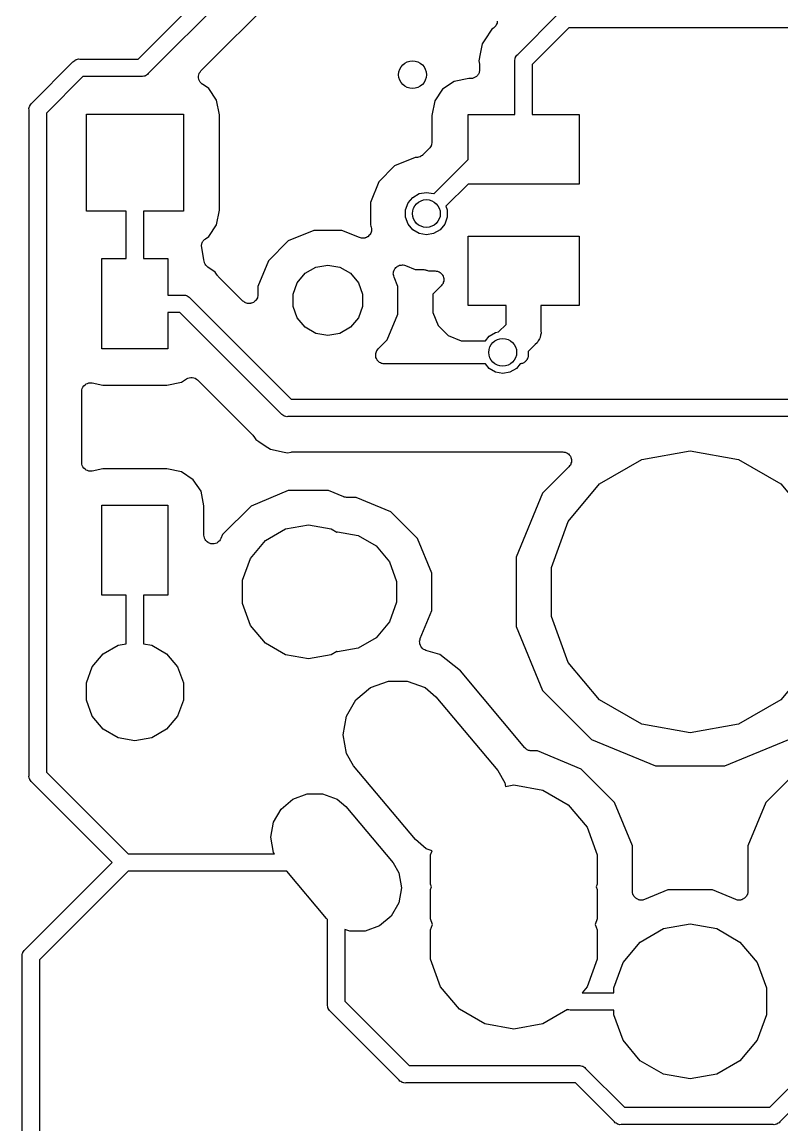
# Model space of a CAD drawing. Extents: x 61 to 194, y -153 to -61.
# Drawn here: x 155.37 to 166.32, y -101.43 to -85.54 of the extents above; entities that cross this region are included whole.
import ezdxf

# ---------------------------------------------------------------- set-up
doc = ezdxf.new("R2010")
doc.units = 0
doc.header["$MEASUREMENT"] = 0
doc.layers.add('BLACK', color=7, linetype='CONTINUOUS')

msp = doc.modelspace()

# ---------------------------------------------------------------- linework, layer by layer
at = {"layer": 'BLACK', "linetype": 'CONTINUOUS'}
for p, q in [((157.048, -86.075), (158.575, -84.5482)), ((158.785, -84.6922), (157.192, -86.2845)), ((157.952, -86.2427), (159.095, -85.1005)), ((162.515, -86.0078), (163.108, -85.4155)), ((162.167, -85.628), (162.144, -85.6436)), ((162.172, -85.6232), (162.167, -85.628)), ((162.178, -85.6197), (162.172, -85.6232)), ((162.188, -85.6081), (162.178, -85.6197)), ((162.199, -85.5975), (162.188, -85.6081)), ((162.202, -85.5913), (162.199, -85.5975)), ((162.206, -85.5859), (162.202, -85.5913)), ((162.212, -85.5716), (162.206, -85.5859)), ((162.218, -85.558), (162.212, -85.5716)), ((162.219, -85.551), (162.218, -85.558)), ((162.221, -85.5445), (162.219, -85.551)), ((162.221, -85.5293), (162.221, -85.5445)), ((163.252, -85.625), (162.725, -86.1518)), ((168.595, -85.625), (163.252, -85.625)), ((162.069, -85.7547), (162.004, -85.853)), ((162.115, -85.6861), (162.069, -85.7547)), ((162.069, -85.7547), (162.069, -85.7547)), ((162.144, -85.6436), (162.115, -85.6861)), ((162.115, -85.6861), (162.115, -85.6861)), ((162.004, -85.853), (161.974, -86.0016)), ((156.108, -86.1155), (156.118, -86.1028)), ((156.118, -86.1028), (156.133, -86.0945)), ((156.133, -86.0945), (156.146, -86.085)), ((156.146, -86.085), (156.152, -86.0835)), ((156.152, -86.0835), (156.157, -86.0807)), ((156.157, -86.0807), (156.173, -86.0778)), ((156.173, -86.0778), (156.189, -86.0736)), ((156.189, -86.0736), (156.205, -86.075)), ((156.205, -86.075), (157.048, -86.075)), ((161.974, -86.0016), (161.955, -86.1)), ((161.955, -86.1), (161.965, -86.1501)), ((161.974, -86.0016), (161.974, -86.0016)), ((162.474, -86.0889), (162.478, -86.0729)), ((162.475, -86.1055), (162.474, -86.0889)), ((162.475, -86.875), (162.475, -86.1055)), ((162.478, -86.0729), (162.481, -86.0566)), ((162.481, -86.0566), (162.484, -86.0518)), ((162.484, -86.0518), (162.485, -86.0464)), ((162.485, -86.0464), (162.494, -86.0328)), ((162.494, -86.0328), (162.503, -86.0184)), ((162.503, -86.0184), (162.515, -86.0078)), ((155.515, -86.7077), (156.108, -86.1155)), ((157.927, -86.2788), (157.939, -86.2619)), ((157.939, -86.2619), (157.951, -86.2447)), ((157.951, -86.2447), (157.952, -86.2439)), ((157.952, -86.2439), (157.952, -86.2427)), ((161.959, -86.271), (161.954, -86.2806)), ((161.961, -86.2601), (161.959, -86.271)), ((161.965, -86.2496), (161.961, -86.2601)), ((161.965, -86.1501), (161.965, -86.1626)), ((161.965, -86.1626), (161.967, -86.1749)), ((161.967, -86.2276), (161.965, -86.2385)), ((161.965, -86.2385), (161.965, -86.2496)), ((161.967, -86.1749), (161.967, -86.2276)), ((162.725, -86.1518), (162.725, -86.875)), ((156.252, -86.325), (155.725, -86.8518)), ((157.095, -86.325), (156.252, -86.325)), ((157.111, -86.3264), (157.095, -86.325)), ((157.127, -86.3222), (157.111, -86.3264)), ((157.143, -86.3193), (157.127, -86.3222)), ((157.148, -86.3165), (157.143, -86.3193)), ((157.154, -86.315), (157.148, -86.3165)), ((157.167, -86.3055), (157.154, -86.315)), ((157.182, -86.2972), (157.167, -86.3055)), ((157.192, -86.2845), (157.182, -86.2972)), ((157.916, -86.3214), (157.921, -86.3015)), ((157.916, -86.3228), (157.916, -86.3214)), ((157.916, -86.3242), (157.916, -86.3228)), ((157.918, -86.3448), (157.916, -86.3242)), ((157.92, -86.3654), (157.918, -86.3448)), ((157.92, -86.3666), (157.92, -86.3654)), ((157.92, -86.368), (157.92, -86.3666)), ((157.93, -86.3866), (157.92, -86.368)), ((157.921, -86.3015), (157.926, -86.2814)), ((157.926, -86.2814), (157.927, -86.2802)), ((157.927, -86.2802), (157.927, -86.2788)), ((157.938, -86.4054), (157.93, -86.3866)), ((157.939, -86.4063), (157.938, -86.4054)), ((157.94, -86.4076), (157.939, -86.4063)), ((157.955, -86.4219), (157.94, -86.4076)), ((157.969, -86.4365), (157.955, -86.4219)), ((161.602, -86.3965), (161.434, -86.5088)), ((161.813, -86.3546), (161.602, -86.3965)), ((161.84, -86.3546), (161.813, -86.3546)), ((161.851, -86.3526), (161.84, -86.3546)), ((161.862, -86.3526), (161.851, -86.3526)), ((161.872, -86.3488), (161.862, -86.3526)), ((161.883, -86.3469), (161.872, -86.3488)), ((161.893, -86.3413), (161.883, -86.3469)), ((161.904, -86.3375), (161.893, -86.3413)), ((161.912, -86.3304), (161.904, -86.3375)), ((161.922, -86.3248), (161.912, -86.3304)), ((161.929, -86.3163), (161.922, -86.3248)), ((161.937, -86.3092), (161.929, -86.3163)), ((161.943, -86.2996), (161.937, -86.3092)), ((161.95, -86.2911), (161.943, -86.2996)), ((161.954, -86.2806), (161.95, -86.2911)), ((157.971, -86.4371), (157.969, -86.4365)), ((157.972, -86.4381), (157.971, -86.4371)), ((158.065, -86.5003), (157.972, -86.4381)), ((158.177, -86.6683), (158.065, -86.5003)), ((161.434, -86.5088), (161.321, -86.6768)), ((155.484, -86.7518), (155.485, -86.7464)), ((155.485, -86.7464), (155.494, -86.7328)), ((155.494, -86.7328), (155.503, -86.7184)), ((155.503, -86.7184), (155.515, -86.7077)), ((158.219, -86.879), (158.177, -86.6683)), ((161.321, -86.6768), (161.28, -86.8875)), ((155.474, -86.7889), (155.478, -86.7729)), ((155.475, -86.8054), (155.474, -86.7889)), ((155.475, -96.3945), (155.475, -86.8054)), ((155.478, -86.7729), (155.481, -86.7566)), ((155.481, -86.7566), (155.484, -86.7518)), ((155.725, -86.8518), (155.725, -96.3482)), ((156.302, -88.2635), (156.302, -86.8665)), ((156.302, -86.8665), (157.698, -86.8665)), ((157.698, -86.8665), (157.698, -88.2635)), ((158.219, -88.251), (158.219, -86.879)), ((161.28, -86.8875), (161.28, -87.2726)), ((161.8, -87.5232), (161.8, -86.875)), ((161.8, -86.875), (162.475, -86.875)), ((162.725, -86.875), (163.4, -86.875)), ((163.4, -86.875), (163.4, -87.875)), ((161.242, -87.3624), (161.15, -87.4548)), ((161.246, -87.3579), (161.242, -87.3624)), ((161.25, -87.3543), (161.246, -87.3579)), ((161.258, -87.3399), (161.25, -87.3543)), ((161.268, -87.3263), (161.258, -87.3399)), ((161.269, -87.3209), (161.268, -87.3263)), ((161.272, -87.3161), (161.269, -87.3209)), ((161.275, -87.2997), (161.272, -87.3161)), ((161.279, -87.2837), (161.275, -87.2997)), ((161.28, -87.2726), (161.279, -87.2781)), ((161.279, -87.2781), (161.279, -87.2837)), ((161.039, -87.492), (160.742, -87.615)), ((161.06, -87.492), (161.039, -87.492)), ((161.066, -87.491), (161.06, -87.492)), ((161.071, -87.4915), (161.066, -87.491)), ((161.087, -87.4872), (161.071, -87.4915)), ((161.104, -87.4843), (161.087, -87.4872)), ((161.108, -87.4815), (161.104, -87.4843)), ((161.114, -87.4801), (161.108, -87.4815)), ((161.127, -87.4706), (161.114, -87.4801)), ((161.142, -87.4623), (161.127, -87.4706)), ((161.145, -87.458), (161.142, -87.4623)), ((161.15, -87.4548), (161.145, -87.458)), ((161.308, -88.0157), (161.8, -87.5232)), ((160.742, -87.615), (160.515, -87.8423)), ((160.515, -87.8423), (160.392, -88.1393)), ((161.004, -88.0666), (161.096, -88.0137)), ((161.096, -88.0137), (161.2, -87.9954)), ((161.2, -87.9954), (161.304, -88.0137)), ((161.304, -88.0137), (161.308, -88.0157)), ((161.802, -87.875), (161.481, -88.1955)), ((163.4, -87.875), (161.802, -87.875)), ((160.392, -88.1393), (160.392, -88.4607)), ((160.9, -88.2471), (160.936, -88.1477)), ((160.936, -88.1477), (161.004, -88.0666)), ((156.875, -88.2635), (156.302, -88.2635)), ((156.875, -88.95), (156.875, -88.2635)), ((157.698, -88.2635), (157.125, -88.2635)), ((157.125, -88.2635), (157.125, -88.95)), ((158.177, -88.4617), (158.219, -88.251)), ((160.9, -88.3529), (160.9, -88.2471)), ((161.481, -88.1955), (161.5, -88.2471)), ((161.5, -88.2471), (161.5, -88.3529)), ((158.065, -88.6297), (158.177, -88.4617)), ((160.392, -88.4607), (160.401, -88.4813)), ((160.401, -88.4813), (160.404, -88.4975)), ((160.936, -88.4523), (160.9, -88.3529)), ((161.004, -88.5334), (160.936, -88.4523)), ((161.464, -88.4523), (161.396, -88.5334)), ((161.5, -88.3529), (161.464, -88.4523)), ((158.016, -88.6625), (158.065, -88.6297)), ((159.579, -88.542), (159.209, -88.6955)), ((159.981, -88.542), (159.579, -88.542)), ((160.235, -88.6472), (159.981, -88.542)), ((160.251, -88.6508), (160.235, -88.6472)), ((160.267, -88.6558), (160.251, -88.6508)), ((160.294, -88.6546), (160.278, -88.6568)), ((160.311, -88.6539), (160.294, -88.6546)), ((160.316, -88.6518), (160.311, -88.6539)), ((160.321, -88.651), (160.316, -88.6518)), ((160.336, -88.6434), (160.321, -88.651)), ((160.351, -88.637), (160.336, -88.6434)), ((160.356, -88.6333), (160.351, -88.637)), ((160.361, -88.6307), (160.356, -88.6333)), ((160.372, -88.6184), (160.361, -88.6307)), ((160.384, -88.6072), (160.372, -88.6184)), ((160.387, -88.6023), (160.384, -88.6072)), ((160.39, -88.5982), (160.387, -88.6023)), ((160.397, -88.5828), (160.39, -88.5982)), ((160.404, -88.5681), (160.397, -88.5828)), ((160.404, -88.4975), (160.409, -88.5133)), ((160.405, -88.5626), (160.404, -88.5681)), ((160.407, -88.5574), (160.405, -88.5626)), ((160.408, -88.5408), (160.407, -88.5574)), ((160.41, -88.5244), (160.408, -88.5408)), ((160.409, -88.5133), (160.409, -88.5189)), ((160.409, -88.5189), (160.41, -88.5244)), ((161.096, -88.5863), (161.004, -88.5334)), ((161.2, -88.6046), (161.096, -88.5863)), ((161.304, -88.5863), (161.2, -88.6046)), ((161.396, -88.5334), (161.304, -88.5863)), ((161.8, -89.625), (161.8, -88.625)), ((161.8, -88.625), (163.4, -88.625)), ((163.4, -88.625), (163.4, -89.625)), ((157.96, -88.7764), (157.961, -88.7626)), ((157.962, -88.7845), (157.96, -88.7764)), ((157.961, -88.7488), (157.963, -88.7409)), ((157.961, -88.7626), (157.961, -88.7488)), ((157.962, -88.7929), (157.962, -88.7845)), ((157.995, -88.9625), (157.962, -88.7929)), ((157.963, -88.7409), (157.964, -88.7326)), ((157.964, -88.7326), (157.97, -88.7201)), ((157.97, -88.7201), (157.975, -88.707)), ((157.975, -88.707), (157.98, -88.7005)), ((157.98, -88.7005), (157.984, -88.693)), ((157.984, -88.693), (157.994, -88.6834)), ((157.994, -88.6834), (158.003, -88.6726)), ((158.003, -88.6726), (158.01, -88.6683)), ((158.01, -88.6683), (158.016, -88.6625)), ((159.209, -88.6955), (158.925, -88.979)), ((160.272, -88.6556), (160.267, -88.6558)), ((160.278, -88.6568), (160.272, -88.6556)), ((156.525, -90.25), (156.525, -88.95)), ((156.525, -88.95), (156.875, -88.95)), ((157.125, -88.95), (157.475, -88.95)), ((157.475, -88.95), (157.475, -89.475)), ((157.995, -88.9682), (157.995, -88.9625)), ((157.999, -88.9859), (157.995, -88.9682)), ((158.001, -89.0038), (157.999, -88.9859)), ((158.002, -89.0075), (158.001, -89.0038)), ((158.003, -89.0117), (158.002, -89.0075)), ((158.012, -89.0272), (158.003, -89.0117)), ((158.02, -89.0433), (158.012, -89.0272)), ((158.023, -89.0462), (158.02, -89.0433)), ((158.025, -89.0499), (158.023, -89.0462)), ((158.039, -89.0614), (158.025, -89.0499)), ((158.052, -89.0738), (158.039, -89.0614)), ((158.156, -89.1436), (158.052, -89.0738)), ((158.925, -88.979), (158.772, -89.3495)), ((159.454, -89.1611), (159.606, -89.0729)), ((159.606, -89.0729), (159.78, -89.0423)), ((159.78, -89.0423), (159.954, -89.0729)), ((159.954, -89.0729), (160.106, -89.1611)), ((160.728, -89.1344), (160.729, -89.1288)), ((160.729, -89.1288), (160.736, -89.1141)), ((160.736, -89.1141), (160.743, -89.0988)), ((160.743, -89.0988), (160.747, -89.0947)), ((160.747, -89.0947), (160.749, -89.0897)), ((160.749, -89.0897), (160.761, -89.0785)), ((160.761, -89.0785), (160.773, -89.0663)), ((160.773, -89.0663), (160.778, -89.0637)), ((160.778, -89.0637), (160.782, -89.0599)), ((160.782, -89.0599), (160.797, -89.0536)), ((160.797, -89.0536), (160.812, -89.0459)), ((160.812, -89.0459), (160.817, -89.0452)), ((160.817, -89.0452), (160.822, -89.043)), ((160.822, -89.043), (160.839, -89.0423)), ((160.839, -89.0423), (160.855, -89.0401)), ((160.855, -89.0401), (160.861, -89.0413)), ((160.861, -89.0413), (160.866, -89.0411)), ((160.866, -89.0411), (160.882, -89.0461)), ((160.882, -89.0461), (160.898, -89.0497)), ((160.898, -89.0497), (161.039, -89.108)), ((161.039, -89.108), (161.165, -89.108)), ((161.165, -89.108), (161.176, -89.1099)), ((161.176, -89.1099), (161.187, -89.1099)), ((161.187, -89.1099), (161.197, -89.1137)), ((161.197, -89.1137), (161.208, -89.1157)), ((161.208, -89.1157), (161.218, -89.1212)), ((161.218, -89.1212), (161.228, -89.125)), ((161.228, -89.125), (161.324, -89.125)), ((161.324, -89.125), (161.34, -89.1279)), ((161.34, -89.1279), (161.357, -89.1293)), ((161.357, -89.1293), (161.362, -89.1317)), ((158.185, -89.1861), (158.156, -89.1436)), ((158.193, -89.1951), (158.185, -89.1861)), ((158.201, -89.2053), (158.193, -89.1951)), ((158.555, -89.56), (158.201, -89.2053)), ((159.34, -89.2961), (159.454, -89.1611)), ((160.106, -89.1611), (160.22, -89.2961)), ((160.723, -89.1726), (160.725, -89.1561)), ((160.724, -89.178), (160.723, -89.1726)), ((160.724, -89.1836), (160.724, -89.178)), ((160.729, -89.1994), (160.724, -89.1836)), ((160.725, -89.1561), (160.726, -89.1395)), ((160.726, -89.1395), (160.728, -89.1344)), ((160.733, -89.2156), (160.729, -89.1994)), ((160.788, -89.3495), (160.733, -89.2156)), ((161.362, -89.1317), (161.367, -89.1327)), ((161.367, -89.1327), (161.382, -89.141)), ((161.382, -89.141), (161.397, -89.148)), ((161.397, -89.148), (161.401, -89.1519)), ((161.401, -89.1519), (161.405, -89.1547)), ((161.405, -89.1547), (161.416, -89.1674)), ((161.416, -89.1674), (161.428, -89.1792)), ((161.428, -89.1792), (161.43, -89.1842)), ((161.43, -89.1842), (161.434, -89.1885)), ((161.434, -89.1885), (161.439, -89.2041)), ((161.439, -89.2041), (161.446, -89.2191)), ((161.443, -89.2896), (161.439, -89.3057)), ((161.449, -89.2741), (161.443, -89.2896)), ((161.446, -89.2191), (161.447, -89.2247)), ((161.447, -89.2247), (161.449, -89.2299)), ((161.449, -89.2299), (161.449, -89.2465)), ((161.449, -89.2465), (161.45, -89.2631)), ((161.45, -89.2631), (161.449, -89.2685)), ((161.449, -89.2685), (161.449, -89.2741)), ((158.772, -89.3495), (158.772, -89.4702)), ((159.28, -89.4618), (159.34, -89.2961)), ((160.22, -89.2961), (160.28, -89.4618)), ((160.788, -89.7505), (160.788, -89.3495)), ((161.414, -89.3418), (161.292, -89.4634)), ((161.423, -89.3282), (161.414, -89.3418)), ((161.434, -89.3155), (161.423, -89.3282)), ((161.436, -89.3103), (161.434, -89.3155)), ((161.439, -89.3057), (161.436, -89.3103)), ((157.475, -89.475), (157.695, -89.475)), ((157.695, -89.475), (157.711, -89.4736)), ((157.711, -89.4736), (157.727, -89.4778)), ((157.727, -89.4778), (157.743, -89.4807)), ((157.743, -89.4807), (157.748, -89.4835)), ((157.748, -89.4835), (157.754, -89.485)), ((157.754, -89.485), (157.767, -89.4945)), ((157.767, -89.4945), (157.782, -89.5028)), ((157.782, -89.5028), (157.792, -89.5155)), ((157.792, -89.5155), (159.252, -90.975)), ((158.569, -89.5695), (158.555, -89.56)), ((158.582, -89.5802), (158.569, -89.5695)), ((158.587, -89.5821), (158.582, -89.5802)), ((158.591, -89.5853), (158.587, -89.5821)), ((158.607, -89.5896), (158.591, -89.5853)), ((158.623, -89.5953), (158.607, -89.5896)), ((158.629, -89.5953), (158.623, -89.5953)), ((158.634, -89.5967), (158.629, -89.5953)), ((158.65, -89.5953), (158.634, -89.5967)), ((158.667, -89.5953), (158.65, -89.5953)), ((158.672, -89.5934), (158.667, -89.5953)), ((158.678, -89.5929), (158.672, -89.5934)), ((158.693, -89.5859), (158.678, -89.5929)), ((158.708, -89.5802), (158.693, -89.5859)), ((158.713, -89.5766), (158.708, -89.5802)), ((158.718, -89.5742), (158.713, -89.5766)), ((158.73, -89.5625), (158.718, -89.5742)), ((158.742, -89.5518), (158.73, -89.5625)), ((158.745, -89.547), (158.742, -89.5518)), ((158.749, -89.543), (158.745, -89.547)), ((158.756, -89.528), (158.749, -89.543)), ((158.764, -89.5136), (158.756, -89.528)), ((158.765, -89.5081), (158.764, -89.5136)), ((158.768, -89.5031), (158.765, -89.5081)), ((158.769, -89.4865), (158.768, -89.5031)), ((158.772, -89.4702), (158.769, -89.4865)), ((159.28, -89.6382), (159.28, -89.4618)), ((160.28, -89.4618), (160.28, -89.6382)), ((161.292, -89.4634), (161.292, -89.726)), ((157.648, -89.725), (157.475, -89.725)), ((157.475, -89.725), (157.475, -90.25)), ((159.108, -91.1845), (157.648, -89.725)), ((159.34, -89.8039), (159.28, -89.6382)), ((160.28, -89.6382), (160.22, -89.8039)), ((160.635, -90.121), (160.788, -89.7505)), ((161.292, -89.726), (161.369, -89.9128)), ((162.35, -89.625), (161.8, -89.625)), ((162.35, -89.8964), (162.35, -89.625)), ((163.4, -89.625), (162.85, -89.625)), ((162.85, -89.625), (162.85, -89.9891)), ((159.454, -89.9389), (159.34, -89.8039)), ((160.22, -89.8039), (160.106, -89.9389)), ((161.369, -89.9128), (161.512, -90.0557)), ((162.241, -90.0058), (162.35, -89.8964)), ((159.606, -90.0271), (159.454, -89.9389)), ((159.78, -90.0577), (159.606, -90.0271)), ((159.954, -90.0271), (159.78, -90.0577)), ((160.106, -89.9389), (159.954, -90.0271)), ((161.512, -90.0557), (161.699, -90.133)), ((162.049, -90.133), (162.104, -90.0666)), ((162.104, -90.0666), (162.196, -90.0137)), ((162.196, -90.0137), (162.241, -90.0058)), ((162.844, -90.0542), (162.839, -90.0868)), ((162.853, -90.0221), (162.844, -90.0542)), ((162.85, -89.9891), (162.853, -90.0221)), ((160.505, -90.2502), (160.635, -90.121)), ((161.699, -90.133), (162.049, -90.133)), ((162.769, -90.1845), (162.667, -90.2866)), ((162.794, -90.1632), (162.769, -90.1845)), ((162.811, -90.1345), (162.794, -90.1632)), ((162.83, -90.1073), (162.811, -90.1345)), ((162.833, -90.0965), (162.83, -90.1073)), ((162.839, -90.0868), (162.833, -90.0965)), ((157.475, -90.25), (156.525, -90.25)), ((160.469, -90.3289), (160.47, -90.3235)), ((160.47, -90.3455), (160.469, -90.3289)), ((160.47, -90.3179), (160.476, -90.3024)), ((160.47, -90.3235), (160.47, -90.3179)), ((160.47, -90.3621), (160.47, -90.3455)), ((160.472, -90.3673), (160.47, -90.3621)), ((160.472, -90.3729), (160.472, -90.3673)), ((160.479, -90.3879), (160.472, -90.3729)), ((160.476, -90.3024), (160.48, -90.2863)), ((160.485, -90.4035), (160.479, -90.3879)), ((160.48, -90.2863), (160.483, -90.2818)), ((160.483, -90.2818), (160.485, -90.2765)), ((160.485, -90.2765), (160.496, -90.2638)), ((160.496, -90.2638), (160.505, -90.2502)), ((162.654, -90.3931), (162.65, -90.4035)), ((162.659, -90.3834), (162.654, -90.3931)), ((162.661, -90.3725), (162.659, -90.3834)), ((162.665, -90.3621), (162.661, -90.3725)), ((162.667, -90.34), (162.665, -90.3509)), ((162.665, -90.3509), (162.665, -90.3621)), ((162.667, -90.2866), (162.667, -90.34)), ((160.489, -90.4078), (160.485, -90.4035)), ((160.491, -90.4128), (160.489, -90.4078)), ((160.503, -90.4246), (160.491, -90.4128)), ((160.513, -90.4373), (160.503, -90.4246)), ((160.518, -90.4401), (160.513, -90.4373)), ((160.522, -90.444), (160.518, -90.4401)), ((160.537, -90.451), (160.522, -90.444)), ((160.552, -90.4593), (160.537, -90.451)), ((160.557, -90.4603), (160.552, -90.4593)), ((160.562, -90.4627), (160.557, -90.4603)), ((160.579, -90.4641), (160.562, -90.4627)), ((160.595, -90.467), (160.579, -90.4641)), ((162.049, -90.467), (160.595, -90.467)), ((162.104, -90.5334), (162.049, -90.467)), ((162.196, -90.5863), (162.104, -90.5334)), ((162.496, -90.5334), (162.404, -90.5863)), ((162.553, -90.4651), (162.496, -90.5334)), ((162.562, -90.4651), (162.553, -90.4651)), ((162.572, -90.4613), (162.562, -90.4651)), ((162.583, -90.4593), (162.572, -90.4613)), ((162.593, -90.4538), (162.583, -90.4593)), ((162.604, -90.45), (162.593, -90.4538)), ((162.612, -90.4428), (162.604, -90.45)), ((162.622, -90.4373), (162.612, -90.4428)), ((162.629, -90.4288), (162.622, -90.4373)), ((162.637, -90.4216), (162.629, -90.4288)), ((162.643, -90.412), (162.637, -90.4216)), ((162.65, -90.4035), (162.643, -90.412)), ((157.673, -90.7285), (157.742, -90.6822)), ((157.742, -90.6822), (157.761, -90.6739)), ((157.761, -90.6739), (157.78, -90.6652)), ((157.78, -90.6652), (157.782, -90.665)), ((157.782, -90.665), (157.783, -90.6645)), ((157.783, -90.6645), (157.804, -90.6631)), ((157.804, -90.6631), (157.824, -90.6613)), ((157.824, -90.6613), (157.825, -90.6617)), ((157.825, -90.6617), (157.827, -90.6616)), ((157.827, -90.6616), (157.847, -90.6674)), ((157.847, -90.6674), (157.867, -90.6727)), ((157.867, -90.6727), (157.868, -90.6735)), ((157.868, -90.6735), (157.869, -90.6739)), ((157.869, -90.6739), (157.886, -90.6862)), ((157.886, -90.6862), (157.903, -90.698)), ((157.903, -90.698), (158.699, -91.4947)), ((162.3, -90.6046), (162.196, -90.5863)), ((162.404, -90.5863), (162.3, -90.6046)), ((156.233, -90.8618), (156.237, -90.8415)), ((156.233, -90.8632), (156.233, -90.8618)), ((156.233, -90.8646), (156.233, -90.8632)), ((156.233, -91.8854), (156.233, -90.8646)), ((156.237, -90.8415), (156.241, -90.8212)), ((156.241, -90.82), (156.242, -90.8186)), ((156.241, -90.8212), (156.241, -90.82)), ((156.242, -90.8186), (156.252, -90.8009)), ((156.252, -90.8009), (156.263, -90.783)), ((156.263, -90.783), (156.264, -90.7821)), ((156.264, -90.7821), (156.265, -90.7809)), ((156.265, -90.7809), (156.281, -90.7679)), ((156.281, -90.7679), (156.296, -90.7546)), ((156.296, -90.7546), (156.298, -90.7542)), ((156.298, -90.7542), (156.299, -90.7533)), ((156.299, -90.7533), (156.319, -90.7466)), ((156.319, -90.7466), (156.338, -90.7395)), ((156.338, -90.7395), (156.339, -90.7395)), ((156.339, -90.7395), (156.341, -90.7391)), ((156.341, -90.7391), (156.361, -90.7395)), ((156.361, -90.7395), (156.382, -90.7395)), ((156.382, -90.7395), (156.383, -90.74)), ((156.383, -90.74), (156.385, -90.7401)), ((156.385, -90.7401), (156.538, -90.7704)), ((156.538, -90.7704), (157.462, -90.7704)), ((157.462, -90.7704), (157.673, -90.7285)), ((159.252, -90.975), (170.048, -90.975)), ((159.118, -91.1972), (159.108, -91.1845)), ((159.133, -91.2055), (159.118, -91.1972)), ((159.146, -91.215), (159.133, -91.2055)), ((159.152, -91.2165), (159.146, -91.215)), ((159.157, -91.2193), (159.152, -91.2165)), ((159.173, -91.2222), (159.157, -91.2193)), ((159.189, -91.2264), (159.173, -91.2222)), ((159.205, -91.225), (159.189, -91.2264)), ((170.095, -91.225), (159.205, -91.225)), ((158.699, -91.4947), (158.707, -91.5049)), ((158.707, -91.5049), (158.715, -91.5139)), ((158.715, -91.5139), (158.744, -91.5564)), ((158.744, -91.5564), (158.786, -91.5847)), ((158.786, -91.5847), (158.786, -91.5847)), ((158.786, -91.5847), (158.878, -91.6465)), ((158.878, -91.6465), (158.953, -91.6963)), ((158.953, -91.6963), (159.15, -91.7354)), ((159.15, -91.7354), (159.15, -91.7354)), ((159.15, -91.7354), (159.2, -91.7454)), ((159.2, -91.7454), (159.25, -91.7354)), ((159.25, -91.7354), (159.263, -91.7352)), ((159.263, -91.7352), (159.275, -91.733)), ((159.275, -91.733), (163.164, -91.733)), ((163.164, -91.733), (163.18, -91.7359)), ((163.18, -91.7359), (163.196, -91.7373)), ((163.196, -91.7373), (163.201, -91.7397)), ((163.201, -91.7397), (163.207, -91.7407)), ((163.207, -91.7407), (163.221, -91.749)), ((163.221, -91.749), (163.236, -91.756)), ((163.236, -91.756), (163.24, -91.7599)), ((163.24, -91.7599), (163.245, -91.7627)), ((163.245, -91.7627), (163.256, -91.7754)), ((163.256, -91.7754), (163.268, -91.7872)), ((163.268, -91.7872), (163.27, -91.7922)), ((163.27, -91.7922), (163.274, -91.7965)), ((163.274, -91.7965), (163.279, -91.8121)), ((163.279, -91.8121), (163.286, -91.8271)), ((163.286, -91.8271), (163.287, -91.8327)), ((164.305, -91.8416), (165, -91.7191)), ((165, -91.7191), (165.695, -91.8416)), ((156.233, -91.8868), (156.233, -91.8854)), ((156.233, -91.8881), (156.233, -91.8868)), ((156.237, -91.9085), (156.233, -91.8881)), ((156.241, -91.9288), (156.237, -91.9085)), ((156.241, -91.93), (156.241, -91.9288)), ((156.242, -91.9314), (156.241, -91.93)), ((156.252, -91.9491), (156.242, -91.9314)), ((156.263, -91.967), (156.252, -91.9491)), ((156.264, -91.9679), (156.263, -91.967)), ((156.265, -91.9691), (156.264, -91.9679)), ((156.281, -91.9821), (156.265, -91.9691)), ((156.296, -91.9954), (156.281, -91.9821)), ((156.538, -91.9796), (156.385, -92.0099)), ((157.462, -91.9796), (156.538, -91.9796)), ((157.673, -92.0215), (157.462, -91.9796)), ((163.253, -91.9498), (162.874, -92.3293)), ((163.263, -91.9362), (163.253, -91.9498)), ((163.274, -91.9235), (163.263, -91.9362)), ((163.275, -91.9182), (163.274, -91.9235)), ((163.279, -91.9137), (163.275, -91.9182)), ((163.283, -91.8976), (163.279, -91.9137)), ((163.289, -91.8821), (163.283, -91.8976)), ((163.287, -91.8327), (163.289, -91.8379)), ((163.289, -91.8379), (163.289, -91.8545)), ((163.289, -91.8545), (163.29, -91.8711)), ((163.29, -91.8711), (163.289, -91.8765)), ((163.289, -91.8765), (163.289, -91.8821)), ((163.695, -92.1943), (164.305, -91.8416)), ((165.695, -91.8416), (166.305, -92.1943)), ((156.298, -91.9958), (156.296, -91.9954)), ((156.299, -91.9967), (156.298, -91.9958)), ((156.319, -92.0034), (156.299, -91.9967)), ((156.338, -92.0105), (156.319, -92.0034)), ((156.339, -92.0105), (156.338, -92.0105)), ((156.341, -92.0109), (156.339, -92.0105)), ((156.361, -92.0105), (156.341, -92.0109)), ((156.382, -92.0105), (156.361, -92.0105)), ((156.383, -92.01), (156.382, -92.0105)), ((156.385, -92.0099), (156.383, -92.01)), ((157.841, -92.1338), (157.673, -92.0215)), ((157.954, -92.3018), (157.841, -92.1338)), ((157.995, -92.5125), (157.954, -92.3018)), ((159.21, -92.292), (158.674, -92.514)), ((159.79, -92.292), (159.21, -92.292)), ((160.008, -92.3823), (159.79, -92.292)), ((163.241, -92.7346), (163.695, -92.1943)), ((166.305, -92.1943), (166.759, -92.7346)), ((160.011, -92.3829), (160.008, -92.3823)), ((160.013, -92.3843), (160.011, -92.3829)), ((160.032, -92.3877), (160.013, -92.3843)), ((160.051, -92.3919), (160.032, -92.3877)), ((160.054, -92.3915), (160.051, -92.3919)), ((160.057, -92.392), (160.054, -92.3915)), ((160.19, -92.392), (160.057, -92.392)), ((160.689, -92.5987), (160.19, -92.392)), ((162.874, -92.3293), (162.492, -93.2511)), ((156.525, -93.8), (156.525, -92.5)), ((156.525, -92.5), (157.475, -92.5)), ((157.475, -92.5), (157.475, -93.8)), ((157.995, -92.9339), (157.995, -92.5125)), ((158.674, -92.514), (158.264, -92.9241)), ((161.071, -92.9808), (160.689, -92.5987)), ((159.17, -92.8435), (159.5, -92.7853)), ((159.5, -92.7853), (159.83, -92.8435)), ((163, -93.3973), (163.241, -92.7346)), ((157.999, -92.953), (157.995, -92.9339)), ((158.264, -92.9241), (158.24, -92.9825)), ((158.88, -93.011), (159.17, -92.8435)), ((159.83, -92.8435), (159.909, -92.8889)), ((159.909, -92.8889), (159.92, -92.8869)), ((159.92, -92.8869), (160.215, -92.9389)), ((160.215, -92.9389), (160.475, -93.0888)), ((158.001, -92.9721), (157.999, -92.953)), ((158.003, -92.9746), (158.001, -92.9721)), ((158.003, -92.9774), (158.003, -92.9746)), ((158.013, -92.9941), (158.003, -92.9774)), ((158.022, -93.0112), (158.013, -92.9941)), ((158.024, -93.0131), (158.022, -93.0112)), ((158.025, -93.0156), (158.024, -93.0131)), ((158.04, -93.028), (158.025, -93.0156)), ((158.054, -93.041), (158.04, -93.028)), ((158.057, -93.0421), (158.054, -93.041)), ((158.059, -93.0439), (158.057, -93.0421)), ((158.077, -93.0505), (158.059, -93.0439)), ((158.095, -93.0579), (158.077, -93.0505)), ((158.098, -93.058), (158.095, -93.0579)), ((158.1, -93.059), (158.098, -93.058)), ((158.12, -93.059), (158.1, -93.059)), ((158.139, -93.0598), (158.12, -93.059)), ((158.142, -93.059), (158.139, -93.0598)), ((158.144, -93.059), (158.142, -93.059)), ((158.163, -93.0524), (158.144, -93.059)), ((158.181, -93.0466), (158.163, -93.0524)), ((158.183, -93.0449), (158.181, -93.0466)), ((158.186, -93.0439), (158.183, -93.0449)), ((158.201, -93.0315), (158.186, -93.0439)), ((158.216, -93.0197), (158.201, -93.0315)), ((158.218, -93.0174), (158.216, -93.0197)), ((158.22, -93.0156), (158.218, -93.0174)), ((158.229, -92.9988), (158.22, -93.0156)), ((158.24, -92.9825), (158.229, -92.9988)), ((158.665, -93.2677), (158.88, -93.011)), ((160.475, -93.0888), (160.667, -93.3184)), ((161.278, -93.4799), (161.071, -92.9808)), ((162.492, -93.2511), (162.492, -94.2489)), ((158.55, -93.5825), (158.665, -93.2677)), ((160.667, -93.3184), (160.77, -93.6001)), ((163, -94.1027), (163, -93.3973)), ((161.278, -94.0201), (161.278, -93.4799)), ((158.55, -93.9175), (158.55, -93.5825)), ((160.77, -93.6001), (160.77, -93.8999)), ((156.875, -93.8), (156.525, -93.8)), ((156.875, -94.4978), (156.875, -93.8)), ((157.475, -93.8), (157.125, -93.8)), ((157.125, -93.8), (157.125, -94.4978)), ((158.665, -94.2323), (158.55, -93.9175)), ((160.77, -93.8999), (160.667, -94.1816)), ((161.111, -94.4223), (161.278, -94.0201)), ((160.667, -94.1816), (160.475, -94.4112)), ((163.241, -94.7654), (163, -94.1027)), ((158.88, -94.489), (158.665, -94.2323)), ((162.492, -94.2489), (162.874, -95.1707)), ((156.544, -94.6417), (156.757, -94.5185)), ((156.757, -94.5185), (156.875, -94.4978)), ((157.125, -94.4978), (157.243, -94.5185)), ((157.243, -94.5185), (157.456, -94.6417)), ((159.17, -94.6565), (158.88, -94.489)), ((160.475, -94.4112), (160.215, -94.5611)), ((161.102, -94.4571), (161.108, -94.4399)), ((161.103, -94.4613), (161.102, -94.4571)), ((161.102, -94.4654), (161.103, -94.4613)), ((161.104, -94.4832), (161.102, -94.4654)), ((161.105, -94.5011), (161.104, -94.4832)), ((161.107, -94.505), (161.105, -94.5011)), ((161.108, -94.5091), (161.107, -94.505)), ((161.108, -94.4399), (161.111, -94.4223)), ((161.116, -94.525), (161.108, -94.5091)), ((161.123, -94.5415), (161.116, -94.525)), ((156.386, -94.8304), (156.544, -94.6417)), ((157.456, -94.6417), (157.614, -94.8304)), ((159.5, -94.7147), (159.17, -94.6565)), ((159.83, -94.6565), (159.5, -94.7147)), ((159.909, -94.6111), (159.83, -94.6565)), ((159.92, -94.6131), (159.909, -94.6111)), ((160.215, -94.5611), (159.92, -94.6131)), ((161.126, -94.5445), (161.123, -94.5415)), ((161.128, -94.5482), (161.126, -94.5445)), ((161.141, -94.5604), (161.128, -94.5482)), ((161.154, -94.5734), (161.141, -94.5604)), ((161.157, -94.5752), (161.154, -94.5734)), ((161.16, -94.578), (161.157, -94.5752)), ((161.177, -94.5849), (161.16, -94.578)), ((161.193, -94.5929), (161.177, -94.5849)), ((161.392, -94.6509), (161.193, -94.5929)), ((161.69, -94.8897), (161.392, -94.6509)), ((156.302, -95.0618), (156.386, -94.8304)), ((157.614, -94.8304), (157.698, -95.0618)), ((163.695, -95.3057), (163.241, -94.7654)), ((166.759, -94.7654), (166.305, -95.3057)), ((162.619, -95.9966), (161.69, -94.8897)), ((156.302, -95.3082), (156.302, -95.0618)), ((157.698, -95.0618), (157.698, -95.3082)), ((160.185, -95.3054), (160.395, -95.1297)), ((160.395, -95.1297), (160.652, -95.0362)), ((160.652, -95.0362), (160.925, -95.0362)), ((160.925, -95.0362), (161.182, -95.1297)), ((161.182, -95.1297), (161.338, -95.2611)), ((156.386, -95.5396), (156.302, -95.3082)), ((157.698, -95.3082), (157.614, -95.5396)), ((160.049, -95.5421), (160.185, -95.3054)), ((161.338, -95.2611), (162.229, -96.3226)), ((162.874, -95.1707), (163.579, -95.8762)), ((164.305, -95.6584), (163.695, -95.3057)), ((166.305, -95.3057), (165.695, -95.6584)), ((156.544, -95.7283), (156.386, -95.5396)), ((157.614, -95.5396), (157.456, -95.7283)), ((160.001, -95.8112), (160.049, -95.5421)), ((156.757, -95.8515), (156.544, -95.7283)), ((157.456, -95.7283), (157.243, -95.8515)), ((165, -95.7809), (164.305, -95.6584)), ((165.695, -95.6584), (165, -95.7809)), ((157, -95.8943), (156.757, -95.8515)), ((157.243, -95.8515), (157, -95.8943)), ((160.049, -96.0804), (160.001, -95.8112)), ((163.579, -95.8762), (164.501, -96.258)), ((165.499, -96.258), (166.421, -95.8762)), ((160.151, -96.2574), (160.049, -96.0804)), ((162.627, -96.0038), (162.619, -95.9966)), ((162.634, -96.0123), (162.627, -96.0038)), ((162.644, -96.0178), (162.634, -96.0123)), ((162.652, -96.025), (162.644, -96.0178)), ((162.663, -96.0288), (162.652, -96.025)), ((162.673, -96.0343), (162.663, -96.0288)), ((162.683, -96.0363), (162.673, -96.0343)), ((162.694, -96.0401), (162.683, -96.0363)), ((162.705, -96.0401), (162.694, -96.0401)), ((162.716, -96.042), (162.705, -96.0401)), ((162.8, -96.042), (162.716, -96.042)), ((163.428, -96.302), (162.8, -96.042)), ((161.042, -97.3189), (160.151, -96.2574)), ((164.501, -96.258), (165.499, -96.258)), ((155.474, -96.4111), (155.475, -96.3945)), ((155.478, -96.4271), (155.474, -96.4111)), ((155.481, -96.4434), (155.478, -96.4271)), ((155.725, -96.3482), (156.902, -97.525)), ((162.229, -96.3226), (162.331, -96.4996)), ((163.908, -96.7825), (163.428, -96.302)), ((166.572, -96.302), (166.092, -96.7825)), ((155.484, -96.4482), (155.481, -96.4434)), ((155.485, -96.4536), (155.484, -96.4482)), ((155.494, -96.4672), (155.485, -96.4536)), ((155.503, -96.4816), (155.494, -96.4672)), ((155.515, -96.4922), (155.503, -96.4816)), ((156.673, -97.65), (155.515, -96.4922)), ((162.331, -96.4996), (162.341, -96.5525)), ((162.341, -96.5525), (162.46, -96.5315)), ((162.46, -96.5315), (162.877, -96.605)), ((159.109, -96.8782), (159.277, -96.7365)), ((159.277, -96.7365), (159.484, -96.6611)), ((159.484, -96.6611), (159.705, -96.6611)), ((159.705, -96.6611), (159.912, -96.7365)), ((159.912, -96.7365), (160.038, -96.8425)), ((162.877, -96.605), (163.243, -96.8166)), ((158.998, -97.0691), (159.109, -96.8782)), ((160.038, -96.8425), (160.719, -97.654)), ((163.243, -96.8166), (163.515, -97.1407)), ((164.168, -97.4103), (163.908, -96.7825)), ((166.092, -96.7825), (165.832, -97.4103)), ((158.96, -97.2861), (158.998, -97.0691)), ((163.515, -97.1407), (163.66, -97.5384)), ((158.998, -97.5032), (158.96, -97.2861)), ((161.198, -97.4503), (161.042, -97.3189)), ((156.902, -97.525), (159.011, -97.525)), ((159.011, -97.525), (158.998, -97.5032)), ((161.281, -97.4804), (161.198, -97.4503)), ((161.26, -97.5384), (161.281, -97.4804)), ((161.26, -97.9616), (161.26, -97.5384)), ((163.66, -97.5384), (163.66, -97.9616)), ((164.168, -98.0641), (164.168, -97.4103)), ((165.832, -97.4103), (165.832, -98.0641)), ((155.415, -98.9077), (156.673, -97.65)), ((160.719, -97.654), (160.802, -97.7968)), ((156.902, -97.775), (155.625, -99.0518)), ((159.189, -97.775), (156.902, -97.775)), ((159.762, -98.4575), (159.189, -97.775)), ((160.802, -97.7968), (160.84, -98.0139)), ((160.84, -98.0139), (160.802, -98.2309)), ((161.274, -98), (161.26, -97.9616)), ((161.26, -98.0384), (161.274, -98)), ((163.66, -97.9616), (163.646, -98)), ((163.646, -98), (163.66, -98.0384)), ((161.26, -98.4616), (161.26, -98.0384)), ((163.66, -98.0384), (163.66, -98.4616)), ((164.17, -98.0777), (164.168, -98.0641)), ((164.171, -98.0916), (164.17, -98.0777)), ((164.174, -98.0993), (164.171, -98.0916)), ((164.176, -98.1075), (164.174, -98.0993)), ((164.183, -98.1195), (164.176, -98.1075)), ((164.188, -98.1323), (164.183, -98.1195)), ((164.194, -98.1385), (164.188, -98.1323)), ((164.198, -98.1457), (164.194, -98.1385)), ((164.208, -98.1546), (164.198, -98.1457)), ((164.218, -98.1648), (164.208, -98.1546)), ((164.225, -98.1687), (164.218, -98.1648)), ((164.231, -98.1741), (164.225, -98.1687)), ((164.245, -98.1788), (164.231, -98.1741)), ((164.257, -98.1852), (164.245, -98.1788)), ((164.265, -98.1863), (164.257, -98.1852)), ((164.273, -98.1891), (164.265, -98.1863)), ((164.33, -98.1844), (164.317, -98.1891)), ((164.344, -98.1814), (164.33, -98.1844)), ((164.68, -98.042), (164.344, -98.1814)), ((165.32, -98.042), (164.68, -98.042)), ((165.656, -98.1814), (165.32, -98.042)), ((165.67, -98.1844), (165.656, -98.1814)), ((165.683, -98.1891), (165.67, -98.1844)), ((165.735, -98.1863), (165.727, -98.1891)), ((165.743, -98.1852), (165.735, -98.1863)), ((165.755, -98.1788), (165.743, -98.1852)), ((165.768, -98.1741), (165.755, -98.1788)), ((165.775, -98.1687), (165.768, -98.1741)), ((165.782, -98.1648), (165.775, -98.1687)), ((165.792, -98.1546), (165.782, -98.1648)), ((165.802, -98.1457), (165.792, -98.1546)), ((165.806, -98.1385), (165.802, -98.1457)), ((165.812, -98.1323), (165.806, -98.1385)), ((165.817, -98.1195), (165.812, -98.1323)), ((165.824, -98.1075), (165.817, -98.1195)), ((165.826, -98.0993), (165.824, -98.1075)), ((165.829, -98.0916), (165.826, -98.0993)), ((165.83, -98.0777), (165.829, -98.0916)), ((165.832, -98.0641), (165.83, -98.0777)), ((160.802, -98.2309), (160.691, -98.4218)), ((164.287, -98.1891), (164.273, -98.1891)), ((164.301, -98.1909), (164.287, -98.1891)), ((164.309, -98.1891), (164.301, -98.1909)), ((164.317, -98.1891), (164.309, -98.1891)), ((165.691, -98.1891), (165.683, -98.1891)), ((165.699, -98.1909), (165.691, -98.1891)), ((165.713, -98.1891), (165.699, -98.1909)), ((165.727, -98.1891), (165.713, -98.1891)), ((159.775, -98.4687), (159.762, -98.4575)), ((159.775, -99.6946), (159.775, -98.4687)), ((160.691, -98.4218), (160.523, -98.5635)), ((161.289, -98.54), (161.26, -98.4616)), ((163.66, -98.4616), (163.631, -98.54)), ((160.095, -98.6389), (160.025, -98.6133)), ((160.025, -98.6133), (160.025, -99.6482)), ((160.316, -98.6389), (160.095, -98.6389)), ((160.523, -98.5635), (160.316, -98.6389)), ((161.26, -98.6184), (161.289, -98.54)), ((161.26, -99.0416), (161.26, -98.6184)), ((163.631, -98.54), (163.66, -98.6184)), ((163.66, -98.6184), (163.66, -99.0416)), ((164.282, -98.7944), (164.618, -98.6004)), ((164.618, -98.6004), (165, -98.533)), ((165, -98.533), (165.382, -98.6004)), ((165.382, -98.6004), (165.718, -98.7944)), ((164.033, -99.0915), (164.282, -98.7944)), ((165.718, -98.7944), (165.967, -99.0915)), ((155.374, -98.9889), (155.378, -98.9729)), ((155.378, -98.9729), (155.381, -98.9566)), ((155.381, -98.9566), (155.384, -98.9518)), ((155.384, -98.9518), (155.385, -98.9464)), ((155.385, -98.9464), (155.394, -98.9328)), ((155.394, -98.9328), (155.403, -98.9184)), ((155.403, -98.9184), (155.415, -98.9077)), ((155.375, -99.0054), (155.374, -98.9889)), ((155.375, -103.878), (155.375, -99.0054)), ((155.625, -99.0518), (155.625, -103.775)), ((161.405, -99.4393), (161.26, -99.0416)), ((163.66, -99.0416), (163.515, -99.4393)), ((163.9, -99.456), (164.033, -99.0915)), ((165.967, -99.0915), (166.1, -99.456)), ((161.677, -99.7634), (161.405, -99.4393)), ((163.515, -99.4393), (163.443, -99.525)), ((163.9, -99.525), (163.9, -99.456)), ((166.1, -99.456), (166.1, -99.844)), ((163.443, -99.525), (163.9, -99.525)), ((159.774, -99.7111), (159.775, -99.6946)), ((159.778, -99.7271), (159.774, -99.7111)), ((159.781, -99.7434), (159.778, -99.7271)), ((159.784, -99.7482), (159.781, -99.7434)), ((159.785, -99.7536), (159.784, -99.7482)), ((159.794, -99.7672), (159.785, -99.7536)), ((159.803, -99.7816), (159.794, -99.7672)), ((160.025, -99.6482), (160.952, -100.575)), ((162.043, -99.975), (161.677, -99.7634)), ((163.235, -99.7683), (162.877, -99.975)), ((163.237, -99.7693), (163.235, -99.7683)), ((163.253, -99.7722), (163.237, -99.7693)), ((163.269, -99.7764), (163.253, -99.7722)), ((163.285, -99.775), (163.269, -99.7764)), ((163.9, -99.775), (163.285, -99.775)), ((163.9, -99.844), (163.9, -99.775)), ((159.815, -99.7923), (159.803, -99.7816)), ((160.808, -100.785), (159.815, -99.7923)), ((164.033, -100.208), (163.9, -99.844)), ((166.1, -99.844), (165.967, -100.208)), ((162.46, -100.049), (162.043, -99.975)), ((162.877, -99.975), (162.46, -100.049)), ((166.148, -101.175), (167.314, -100.009)), ((167.625, -100.052), (166.292, -101.385)), ((164.282, -100.506), (164.033, -100.208)), ((165.967, -100.208), (165.718, -100.506)), ((164.618, -100.7), (164.282, -100.506)), ((165.718, -100.506), (165.382, -100.7)), ((160.952, -100.575), (163.395, -100.575)), ((163.395, -100.575), (163.411, -100.574)), ((163.411, -100.574), (163.427, -100.578)), ((163.427, -100.578), (163.443, -100.581)), ((163.443, -100.581), (163.448, -100.584)), ((163.448, -100.584), (163.454, -100.585)), ((163.454, -100.585), (163.467, -100.594)), ((163.467, -100.594), (163.482, -100.603)), ((163.482, -100.603), (163.492, -100.615)), ((163.492, -100.615), (164.052, -101.175)), ((165, -100.767), (164.618, -100.7)), ((165.382, -100.7), (165, -100.767)), ((160.818, -100.797), (160.808, -100.785)), ((160.833, -100.806), (160.818, -100.797)), ((160.846, -100.815), (160.833, -100.806)), ((160.852, -100.816), (160.846, -100.815)), ((160.857, -100.819), (160.852, -100.816)), ((160.873, -100.822), (160.857, -100.819)), ((160.889, -100.826), (160.873, -100.822)), ((160.905, -100.825), (160.889, -100.826)), ((163.348, -100.825), (160.905, -100.825)), ((163.908, -101.385), (163.348, -100.825)), ((164.052, -101.175), (166.148, -101.175)), ((163.918, -101.397), (163.908, -101.385)), ((163.933, -101.406), (163.918, -101.397)), ((163.946, -101.415), (163.933, -101.406)), ((163.952, -101.416), (163.946, -101.415)), ((163.957, -101.419), (163.952, -101.416)), ((163.973, -101.422), (163.957, -101.419)), ((163.989, -101.426), (163.973, -101.422)), ((164.005, -101.425), (163.989, -101.426)), ((166.195, -101.425), (164.005, -101.425)), ((166.211, -101.426), (166.195, -101.425)), ((166.227, -101.422), (166.211, -101.426)), ((166.243, -101.419), (166.227, -101.422)), ((166.248, -101.416), (166.243, -101.419)), ((166.254, -101.415), (166.248, -101.416)), ((166.267, -101.406), (166.254, -101.415)), ((166.282, -101.397), (166.267, -101.406)), ((166.292, -101.385), (166.282, -101.397))]:
    msp.add_line(p, q, dxfattribs=at)
at = {"layer": 'BLACK'}
for centre in [(161, -86.3), (161.2, -88.3), (162.3, -90.3)]:
    msp.add_circle(centre, 0.2, dxfattribs=at)

doc.saveas('drawing.dxf')
